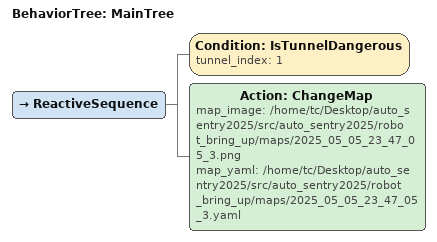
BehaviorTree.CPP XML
<?xml version="1.0"?>
<root main_tree_to_execute="MainTree">
    <BehaviorTree ID="MainTree">
        <ReactiveSequence>
            <Condition ID="IsTunnelDangerous" tunnel_index="1"/>
            <Action ID="ChangeMap" map_image="/home/tc/Desktop/auto_sentry2025/src/auto_sentry2025/robot_bring_up/maps/2025_05_05_23_47_05_3.png" map_yaml="/home/tc/Desktop/auto_sentry2025/src/auto_sentry2025/robot_bring_up/maps/2025_05_05_23_47_05_3.yaml"/>
        </ReactiveSequence>
    </BehaviorTree>
</root>
